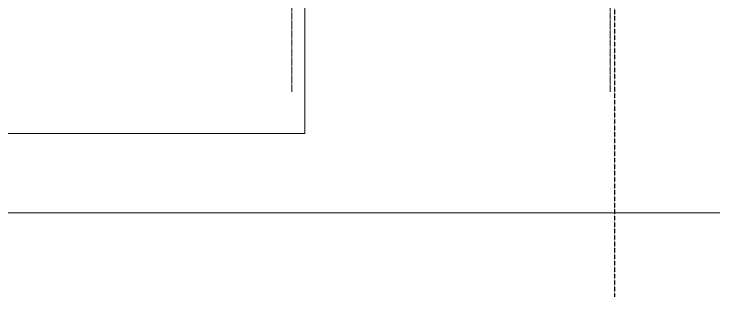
# Model space of a CAD drawing. Header units: inches. Extents: x 22011 to 32682, y -23296 to -20170.
# Drawn here: x 25723 to 26364, y -23034 to -22778 of the extents above; entities that cross this region are included whole.
import ezdxf

# ---------------------------------------------------------------- set-up
doc = ezdxf.new("R2010")
doc.units = ezdxf.units.IN
doc.header["$MEASUREMENT"] = 0
doc.linetypes.add('Grid Line 1_2_', pattern=[0.875, 0.5, -0.125, 0.125, -0.125])
doc.linetypes.add('Hidden', pattern=[0.28125, 0.1875, -0.09375])
for name, color, linetype, lineweight in [('A-PROP-SBCK', 71, 'Hidden', 25), ('A-SITE-ROAD', 130, 'Continuous', 9), ('A-SITE-SWLK', 140, 'Continuous', 9), ('S-GRID', 1, 'Continuous', 9)]:
    doc.layers.add(name, color=color, linetype=linetype, lineweight=lineweight)

msp = doc.modelspace()

# ---------------------------------------------------------------- linework, layer by layer
at = {"layer": 'A-PROP-SBCK'}
msp.add_line((26268.18, -22754.56), (26268.18, -23034.06), dxfattribs=at)
at = {"layer": 'A-SITE-ROAD'}
msp.add_line((23510.74, -22957.94), (26363.92, -22957.94), dxfattribs=at)
at = {"layer": 'A-SITE-SWLK'}
for p, q in [((25987.28, -22885.94), (25987.28, -22746.05)), ((24076.7, -22885.94), (25987.28, -22885.94))]:
    msp.add_line(p, q, dxfattribs=at)
at = {"layer": 'S-GRID', "linetype": 'Grid Line 1_2_'}
for p, q in [((25975.39, -22848.21), (25975.39, -20313.23)), ((26264.39, -22848.21), (26264.39, -20313.23))]:
    msp.add_line(p, q, dxfattribs=at)

doc.saveas('drawing.dxf')
